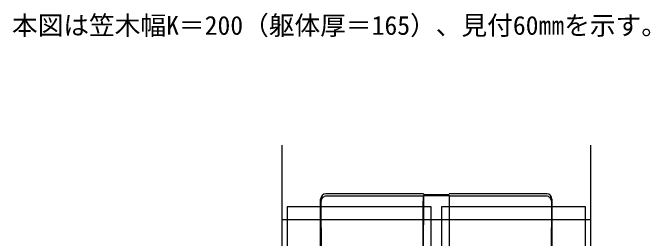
# Model space of a CAD drawing. Units: millimetres, scale not verified. Extents: x -875 to 875, y -1300 to 1293.
# Drawn here: x 438.6 to 686.7, y 44.1 to 131.7 of the extents above; entities that cross this region are included whole.
import ezdxf
from ezdxf.enums import TextEntityAlignment as Align

# ---------------------------------------------------------------- set-up
doc = ezdxf.new("R2010")
doc.units = ezdxf.units.MM
doc.header["$LTSCALE"] = 8
doc.layers.add('0-2_USER1', color=3, linetype='Continuous')
doc.layers.add('0-5_YKK_13', color=4, linetype='Continuous')
doc.styles.add('ＭＳ ゴシック', font='')
doc.styles.get('ＭＳ ゴシック').set_extended_font_data('MS Gothic')

msp = doc.modelspace()

# ---------------------------------------------------------------- linework, layer by layer
at = {"layer": '0-5_YKK_13'}
for p, q in [((543.427, -119.19), (543.427, 80.252)), ((663.427, 80.252), (663.427, -119.19)), ((598.427, 61.368), (560.427, 61.368)), ((598.355, 60.483), (560.609, 60.483)), ((598.355, 60.483), (598.425, 60.693)), ((598.425, 60.693), (608.429, 60.693)), ((598.427, 61.368), (598.497, 61.157)), ((598.497, 61.157), (608.357, 61.157)), ((608.357, 61.157), (608.427, 61.368)), ((646.427, 61.368), (608.427, 61.368)), ((608.499, 60.483), (608.429, 60.693)), ((646.245, 60.483), (608.499, 60.483)), ((558.427, 31.368), (558.427, 59.368)), ((558.733, 31.368), (558.609, 58.474)), ((648.245, 58.474), (648.121, 31.368)), ((648.427, 59.368), (648.427, 31.368)), ((543.427, 51.368), (663.427, 51.368))]:
    msp.add_line(p, q, dxfattribs=at)
for points in [[(598.425, 60.693), (598.366, 37.744), (598.359, 34.969)], [(608.429, 60.693), (608.488, 37.744), (608.495, 34.969)], [(598.322, 34.933), (598.322, 37.744), (598.322, 58.486)], [(608.532, 34.933), (608.532, 37.744), (608.532, 58.486)]]:
    msp.add_lwpolyline(points, dxfattribs=at)
for points in [[(545.427, 0.368), (601.427, 0.368), (601.427, 56.368), (545.427, 56.368)], [(605.427, 0.368), (661.427, 0.368), (661.427, 56.368), (605.427, 56.368)]]:
    msp.add_lwpolyline(points, close=True, dxfattribs=at)
for centre, start, end in [((560.427, 59.368), 90, 180), ((560.609, 58.483), 90, 180.2617), ((646.245, 58.483), 359.7383, 90), ((646.427, 59.368), 0, 90)]:
    msp.add_arc(centre, 2, start, end, dxfattribs=at)
for centre, start_param, end_param in [((598.357, 58.486), 3.1939525, 4.712389), ((608.497, 58.486), 1.5707963, 3.0892328)]:
    msp.add_ellipse(centre, major_axis=(0, -2), ratio=0.017455, start_param=start_param, end_param=end_param, dxfattribs=at)

# ---------------------------------------------------------------- texts
at = {"layer": '0-2_USER1', "style": 'ＭＳ ゴシック'}
msp.add_text('本図は笠木幅K＝200（躯体厚＝165）、見付60㎜を示す。', height=7.331, dxfattribs=at).set_placement((438.318, 120.934), align=Align.BOTTOM_LEFT)

doc.saveas('drawing.dxf')
